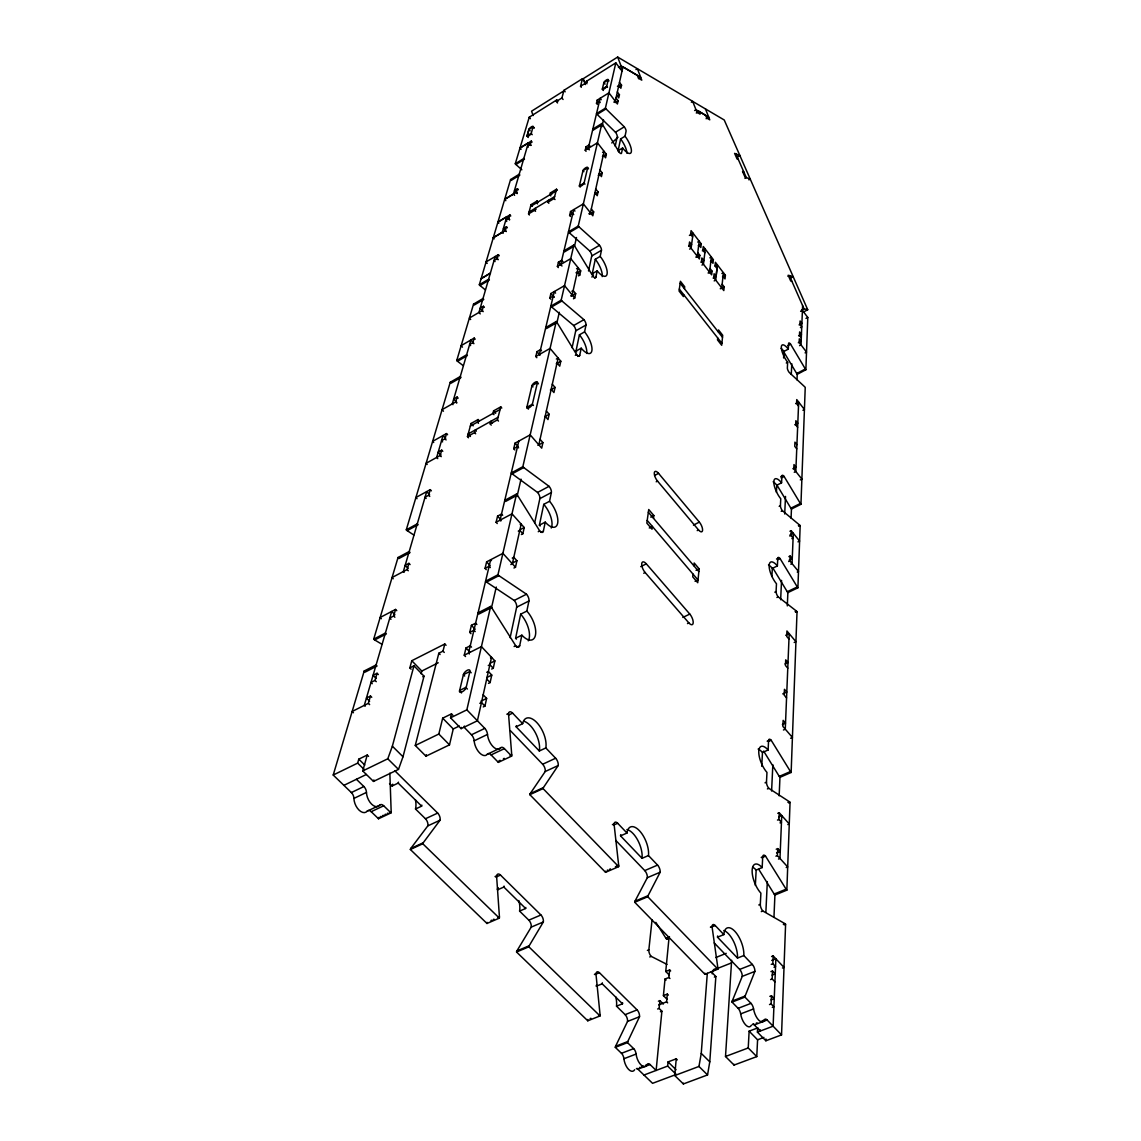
<?xml version="1.0" encoding="UTF-8"?>
<svg xmlns="http://www.w3.org/2000/svg" width="1141" height="1141" viewBox="0 0 1141 1141"><rect width="100%" height="100%" fill="white"/><g stroke="black" fill="none" stroke-linecap="round" stroke-linejoin="round"><path stroke-width="1.5" d="M731.638 960.28L725.505 1056.495L734.062 1065.066L756.768 1056.609L748.239 1047.951L749.124 1031.164L757.624 1027.941L757.41 1032.12L765.868 1040.777L781.542 1034.901L785.593 924.253A5.006 2.068 68.6 0 0 784.837 923.597L762.844 911.003A5.035 2.125 68.4 0 1 760.32 904.342L760.89 893.146A17.372 7.26 68 0 1 752.147 870.184A17.372 7.26 68 0 1 762.174 867.559L762.716 856.805A4.878 2.025 67.7 0 1 765.525 856.121L786.106 889.181A4.864 1.982 68 0 0 786.848 890.151L774.91 895.029A4.849 2.011 68.1 0 1 774.183 894.059L758.779 869.371M786.848 890.151L790.057 802.351A4.621 1.84 66.9 0 0 789.344 801.695L768.834 788.331A4.65 1.868 66.6 0 1 766.481 782.198L766.966 772.414A16.088 6.432 66.3 0 1 758.779 751.277A16.088 6.432 66.3 0 1 768.107 749.994L768.578 740.566A4.535 1.797 66 0 1 771.188 740.252L790.456 771.53A4.507 1.769 66.4 0 0 791.141 772.457L779.959 777.335A4.507 1.783 66.5 0 1 779.274 776.408L763.643 751.092M791.141 772.457L797.031 611.69A4.065 1.483 64.5 0 0 796.389 611.034L778.205 596.886A4.108 1.512 64.2 0 1 776.08 591.566L776.479 583.778A14.205 5.177 64 0 1 769.148 565.437A14.205 5.177 64 0 1 777.378 565.922L777.763 558.391A4.008 1.441 63.8 0 1 780.073 558.562L797.288 586.945A3.993 1.426 64.1 0 0 797.901 587.8L787.875 592.607A3.979 1.441 64.2 0 1 787.261 591.737L773.298 568.76M797.901 587.8L800.169 525.673A3.837 1.326 63.5 0 0 799.57 525.031L782.412 510.712A3.865 1.355 63.3 0 1 780.415 505.748L780.758 498.788A13.392 4.65 63.1 0 1 773.812 481.645A13.392 4.65 63.1 0 1 781.571 482.814L781.913 476.068A3.78 1.298 63 0 1 784.081 476.425L800.369 503.466A3.765 1.284 63.3 0 0 800.953 504.293L791.455 509.029A3.765 1.298 63.3 0 1 790.87 508.201L776.65 484.597M800.953 504.293L805.232 387.398A3.48 1.098 62.2 0 0 804.69 386.785L789.173 372.394A3.494 1.112 62 0 1 787.361 368.001L787.647 362.267A12.137 3.837 61.9 0 1 781.314 347.021A12.137 3.837 61.9 0 1 788.303 349.103L788.588 343.527A3.437 1.07 61.8 0 1 790.556 344.14L805.346 368.985A3.423 1.07 62.1 0 0 805.874 369.755L797.231 374.319A3.409 1.084 62.1 0 1 796.703 373.549L783.767 351.87M805.874 369.755L807.785 317.469L802.423 310.352L800.625 311.322M802.622 305.56L801.011 344.867L799.584 345.637M773.983 916.736L774.981 893.56M779.16 795.819L779.988 776.508M787.304 605.9L787.918 591.566M791.07 518.171L791.512 507.602M796.988 379.896L797.302 372.779M772.314 1007.446L773.898 1006.847L771.102 1003.937L771.459 995.765L769.861 996.378M774.953 981.873L772.172 978.949L772.5 970.991L770.931 971.604M773.983 967.24L775.552 966.627L772.814 963.731L773.142 955.887L771.587 956.515M786.22 867.531L787.689 866.932L777.392 855.593L777.691 848.604L776.222 849.218M780.016 822.889L781.457 822.276L778.932 819.452L779.217 812.734L777.777 813.348M797.259 572.069L798.5 571.47L789.9 560.958L790.114 556.024L788.873 556.637M791.883 538.638L793.095 538.039L790.984 535.429L791.184 530.665L789.957 531.264M765.868 1040.777L765.953 1038.952M760.32 1029.824L760.263 1031.05L754.287 1024.918A5.363 2.339 70.2 0 0 753.017 1024.062M765.882 912.087L767.322 881.594M771.601 791.013L772.842 764.712M780.644 599.738L781.556 580.398M784.694 513.992L785.521 496.421M791.283 374.391L791.797 363.737M756.768 1056.609L757.581 1039.793L749.124 1031.164M755.342 885.416L756.169 870.055A17.343 7.302 68 0 0 752.803 867.288M761.732 766.296L762.473 752.504A16.06 6.461 66.3 0 0 758.137 749.081M771.901 576.49L772.329 568.375A14.191 5.206 64 0 0 768.492 564.923M776.408 492.327L776.793 485.225A13.378 4.678 63.1 0 0 773.156 481.787M783.61 357.989L783.967 351.428A12.123 3.865 61.9 0 0 781.114 348.39M734.062 1065.066L734.105 1064.268M676.242 1074.437L667.67 1066.065L668.055 1061.914L676.228 1058.819L674.759 1075.535L683.373 1083.95L707.548 1074.936L709.773 1061.843L715.863 976.525L711.285 971.818M712.198 973.801L712.697 970.378M707.548 1074.936L698.962 1066.45L701.244 1053.371L707.32 973.259M683.373 1083.95L683.43 1083.166M667.628 1002.868L666.586 1001.827L667.328 994.068L663.406 995.622L667.014 999.245M669.938 978.522L668.911 977.48L669.624 969.921L665.745 971.476L669.311 975.084M668.854 938.401L666.729 939.257L666.872 937.802M658.4 1001.199L659.883 1000.614L659.113 1008.43L661.894 1011.197L656.132 1070.443L650.07 1064.553A5.234 2.524 71.4 0 0 647.061 1064.681A10.454 5.077 71.3 0 1 641.014 1064.938A10.454 5.077 71.3 0 1 636.107 1054.056A5.249 2.567 71.2 0 0 633.669 1048.622L627.493 1042.632A5.234 2.567 71.1 0 1 627.75 1041.562L639.53 1016.731A5.135 2.482 70.5 0 0 637.106 1009.899L599.424 972.702A5.163 2.567 70 0 0 595.944 973.786L594.432 974.4M663.406 995.622L665.018 979.035L668.911 977.48M665.745 971.476L669.139 936.618M693.885 565.751L694.17 562.998L699.133 568.831L697.736 582.709L692.73 576.847L693.015 574.066M717.703 337.921L717.504 339.918L721.697 345.267L722.709 335.283L718.545 329.963L718.331 331.945M722.167 284.266L724.193 286.862L723.808 290.57L713.681 277.463L714.095 273.783L716.12 276.407L713.154 278.076M716.12 276.407L716.99 268.506L714.979 265.896L715.393 262.273L725.391 275.281L725.006 278.917L723.009 276.322M667.029 964.416L651.197 956.372A4.906 2.325 69.4 0 1 648.844 949.84L652.053 919.903M710.03 268.534L712.07 271.159L711.642 274.838L701.415 261.603L701.872 257.966L703.926 260.604L700.945 262.287M704.881 252.76L702.842 250.121L703.298 246.542L713.382 259.663L712.968 263.271L710.957 260.647M697.779 252.646L699.832 255.313L699.376 258.95L689.05 245.6L689.549 241.978L691.603 244.659L688.636 246.356M692.644 236.872L690.605 234.219L691.089 230.653L701.273 243.903L700.816 247.483L698.777 244.83M653.493 518.242L653.85 515.547L648.73 509.514L646.833 523.12L652.01 529.182L652.381 526.429L649.272 528.012M683.659 294.578L683.402 296.546L679.066 291.041L680.421 281.299L684.714 286.776L684.457 288.716M516.531 647.261L519.697 645.692L521.865 635.152A18.513 8.871 63.7 0 0 535.457 635.152A18.513 8.871 63.7 0 0 526.842 611.077L528.939 600.979A5.22 2.467 63.4 0 0 526.5 594.204L498.902 575.663A5.277 2.524 62.8 0 1 497.947 574.793L516.545 494.024A5.02 2.296 61.9 0 1 517.386 495.123L539.736 530.936A4.978 2.253 62.4 0 0 543.358 531.235L545.241 522.122A17.186 7.687 62.3 0 0 557.649 523.305A17.186 7.687 62.3 0 0 549.548 501.284L551.36 492.527A4.849 2.139 62 0 0 549.063 486.323L523.719 467.553A4.906 2.196 61.5 0 1 522.835 466.712L556.266 321.505A4.436 1.783 60.2 0 1 557.008 322.518L576.633 354.566A4.407 1.754 60.6 0 0 579.742 355.307L581.211 348.19A15.232 6.005 60.5 0 0 591.851 350.872A15.232 6.005 60.5 0 0 584.577 331.888L586.003 325.028A4.307 1.683 60.4 0 0 583.935 319.665L561.942 300.982A4.35 1.712 60 0 1 561.187 300.183L573.894 244.973A4.179 1.569 59.6 0 1 574.579 245.928L593.02 276.279A4.15 1.555 60 0 0 595.902 277.177L597.199 270.873A14.377 5.32 60 0 0 607.083 274.082A14.377 5.32 60 0 0 600.195 256.397L601.45 250.307A4.065 1.483 59.8 0 0 599.496 245.315L578.958 226.845A4.108 1.512 59.5 0 1 578.245 226.061L601.863 123.528A3.794 1.269 59 0 1 602.477 124.426L619.021 152.01A3.765 1.255 59.3 0 0 621.545 153.108L622.615 147.988A13.022 4.307 59.3 0 0 631.33 151.867A13.022 4.307 59.3 0 0 625.04 136.221L626.067 131.258A3.694 1.212 59.2 0 0 624.284 126.836L606.028 108.908A3.723 1.227 58.9 0 1 605.4 108.181L615.826 62.855L622.016 71.056M516.417 639.131A18.484 8.914 63.8 0 1 515.589 638.275L520.653 614.2L526.842 611.077M540.135 526.015A17.172 7.73 62.3 0 1 539.379 525.202L543.758 504.351L549.548 501.284M576.633 351.913A15.204 6.047 60.5 0 1 575.977 351.143L579.4 334.826L584.577 331.888M593.491 275.195A14.362 5.348 60 0 1 592.25 273.74L595.288 259.264L600.195 256.397M619.235 152.081A13.007 4.336 59.3 0 1 618.122 150.712L620.604 138.931L625.04 136.221M510.127 637.705L516.645 607.212A5.206 2.496 63.4 0 0 514.22 600.451L486.537 582.067A5.263 2.553 62.8 0 1 485.581 581.211L497.947 574.793M534.73 522.621L539.85 498.646A4.835 2.168 62 0 0 537.568 492.456L512.138 473.829A4.892 2.211 61.5 0 1 511.254 472.987L522.835 466.712M572.097 347.763L575.706 330.861A4.293 1.697 60.3 0 0 573.666 325.527L551.602 306.958A4.336 1.726 59.9 0 1 550.832 306.159L561.187 300.183M588.514 271.002L591.723 255.998A4.065 1.512 59.8 0 0 589.769 251.006L569.174 232.65A4.108 1.526 59.4 0 1 568.46 231.865L578.245 226.061M615.199 146.134L617.224 136.649A3.68 1.227 59.2 0 0 615.455 132.228L597.142 114.414A3.723 1.241 58.9 0 1 596.501 113.672L605.4 108.181M483.285 706.921L484.939 706.122L486.637 698.406L483.156 694.783M488.491 683.373L490.117 682.56L491.771 675.073L488.377 671.493L486.751 672.306M491.643 669.054L493.269 668.255L494.88 660.881L481.416 646.605L464.244 655.219L465.514 656.56M513.963 568.018L515.49 567.234L516.916 560.73L513.792 557.293L512.266 558.077M521.366 534.53L522.863 533.746L524.232 527.527L511.995 513.835L496.093 522.278L497.248 523.548M540.05 439.299L542.916 442.608L541.704 448.142L530.18 434.849L515.062 443.136L513.721 448.698L514.819 449.939M546.354 410.988L549.149 414.254L547.98 419.56L545.17 416.294M552.315 384.203L555.054 387.441L553.927 392.547L551.174 389.309M536.826 357.704L535.814 356.505L550.076 348.419L560.816 361.226L559.732 366.147L557.05 362.938M573.438 298.799L574.722 298.058L575.692 293.636L573.167 290.541L571.883 291.269M578.501 275.88L579.756 275.138L580.698 270.873L570.757 258.608L557.393 266.438L558.32 267.593M591.323 208.931L593.677 211.898L592.821 215.777L583.365 203.854L570.543 211.527L569.616 215.407L570.5 216.533M595.759 189.021L598.069 191.945L597.242 195.696L594.932 192.758M599.981 170.066L602.248 172.961L601.45 176.598L599.168 173.689M586.06 151.325L585.219 150.255L597.428 142.796L606.356 154.292L605.571 157.8L603.347 154.934M616.012 98.026L618.122 100.807L617.409 103.988L608.923 92.849L597.228 100.108L596.472 103.303L597.271 104.344M617.324 91.965L619.449 94.76L618.75 97.898L616.653 95.131M619.477 82.409L621.56 85.161L620.875 88.256L618.779 85.475L617.424 86.317M538.823 444.819L558.134 358.032L556.352 359.044M585.362 84.562L583.179 78.729L617.666 57.05L637.363 68.702L641.784 80.155L638.404 78.173L637.277 75.277L622.943 66.877L615.299 101.207L613.829 102.119M490.459 657.858L491.529 657.33L477.409 720.77L461.135 728.643L450.552 717.803L466.854 709.859L490.673 606.413A5.405 2.653 63.3 0 1 491.586 607.568L515.718 645.749A5.377 2.61 64 0 0 519.697 645.692M464.344 726.061L464.087 727.216L471.475 734.79A5.734 2.995 65.5 0 1 474.171 740.823A11.396 5.919 65.6 0 0 479.577 752.875A11.396 5.919 65.6 0 0 487.278 754.258A5.705 2.952 65.9 0 1 491.101 754.928L504.393 748.639L511.639 756.112L498.346 762.373L491.101 754.928M491.386 608.253L496.264 587.045M517.044 496.478L521.023 479.134M556.936 322.703L559.332 312.277M576.49 237.528L574.565 245.914L564.652 251.776A4.179 1.597 59.6 0 0 563.968 250.82L573.894 244.973M601.949 126.637L603.489 119.919M461.135 728.643L461.42 727.402M465.243 689.321A3.223 1.469 -44.2 0 0 466.113 687.695L469.907 671.45A4.236 1.911 -43.9 0 0 467.311 670.252A4.236 1.911 -43.9 0 0 463.389 674.688L459.538 690.947A3.223 1.469 -44.3 0 0 459.78 692.016L460.821 692.202A5.135 2.339 -44.2 0 0 463.816 690.733L465.243 689.321M608.21 79.856L606.684 86.388L602.334 89.098L603.889 82.566A2.696 0.784 -38.1 0 1 606.313 80.055A2.696 0.784 -38.1 0 1 608.21 79.856L608.994 80.897M518.827 441.068L500.058 520.168L500.828 521.023M539.365 354.494L554.298 291.568L555.581 293.123M446.06 645.293L444.805 643.98L442.993 651.126L438.829 653.237L415.267 745.472L425.95 756.183L449.497 744.859L453.248 728.956L459.295 726.033M450.552 717.803L451.494 713.867L452.82 715.236M464.244 655.219L465.999 647.945L470.249 645.792L471.518 647.132M470.976 633.711L469.721 632.385L471.418 625.311L475.626 623.171L476.867 624.498M486.251 569.687L485.053 568.375L486.622 561.857L502.896 553.356L515.49 567.234M496.093 522.278L497.576 516.131L501.512 514.035L502.668 515.304M535.814 356.505L536.983 351.642L540.52 349.631L541.533 350.829M550.789 299.156L549.834 297.986L550.889 293.537L564.538 285.621L574.722 298.058M557.393 266.438L558.405 262.216L561.729 260.262L563.126 261.988M585.219 150.255L586.06 146.775L589.084 144.921L589.926 145.991M415.267 745.472L438.829 734.034L442.679 718.174L451.494 713.867M425.95 756.183L426.32 754.686M581.325 87.287L580.541 86.274L586.174 82.751L586.56 81.239L615.826 62.855M491.243 425.122L490.188 423.91L497.419 419.888L500.756 406.852L501.798 408.064M548.835 203.283L547.965 202.199L554.141 198.463L556.508 189.221L557.379 190.305M580.541 86.274L582.509 78.658L584.834 81.681M368.557 756.355L367.231 755.042L362.752 770.931L373.492 781.414L398.494 769.391L403.001 756.754L424.024 676.157L413.955 665.802L409.847 667.884L411.102 669.182M490.188 423.91L490.872 421.286L492.456 423.097M500.756 406.852L493.582 410.874L492.912 413.456L493.953 414.654M547.965 202.199L548.45 200.331L549.32 201.415M556.508 189.221L550.376 192.943L549.905 194.783L550.775 195.867M421.1 673.732L421.799 671.051L438.23 662.778M362.752 770.931L387.783 758.794L392.361 746.185L413.955 665.802M409.847 667.884L411.787 660.725L444.805 643.98M468.509 437.773L467.453 436.575L474.599 432.596L475.312 429.957L476.368 431.155M479.177 420.701L478.136 419.517L477.437 422.113L478.478 423.311M529.41 215.007L528.54 213.923L534.658 210.244L535.158 208.361L536.028 209.445M538.024 202.014L537.169 200.944L536.669 202.798L537.525 203.868M467.453 436.575L471.048 423.482L478.136 419.517M528.54 213.923L531.093 204.624L537.169 200.944M373.492 781.414L373.906 779.916M557.521 102.961L556.352 101.463L561.9 97.969L563.996 90.296L582.509 78.658M556.352 101.463L556.765 99.923L557.935 101.435M371.182 811.693L378.512 818.767L391.006 812.891L383.69 805.774L371.182 811.693A5.534 3.195 66.7 0 0 367.174 811.18A11.053 6.404 66.4 0 1 359.073 810.139A11.053 6.404 66.4 0 1 353.924 798.415A5.562 3.238 66.2 0 0 351.357 792.553L333.215 775.039L357.661 763.115L358.787 759.164L367.231 755.042M353.439 712.74L352.155 711.471L368.358 703.341L370.483 696.024L371.752 697.308M372.251 683.701L370.996 682.432L375.004 680.393L377.072 673.276L378.327 674.559M390.992 619.263L389.794 618.023L393.674 615.997L395.57 609.422L396.768 610.677M393.231 578.758L392.062 577.531L407.137 569.53L408.934 563.34L410.09 564.567M426.149 498.432L425.051 497.219L428.659 495.251L430.285 489.632L431.384 490.83M427.176 464.473L426.106 463.303L440.184 455.473L441.724 450.153L442.794 451.337M442.594 441.895L441.538 440.726L445.033 438.772L446.53 433.566L447.586 434.75M443.45 411.202L442.095 409.662L455.701 401.946L457.127 397.025L458.14 398.18M470.591 345.609L469.621 344.482L472.902 342.585L474.214 338.064L475.184 339.191M470.648 319.523L469.393 318.054L482.187 310.552L483.427 306.244L484.369 307.357M495.037 261.574L494.139 260.49L497.234 258.65L498.375 254.685L499.273 255.769M493.311 237.784L505.377 230.511L506.476 226.731L507.346 227.801M506.704 221.497L505.834 220.441L508.829 218.616L509.899 214.922L510.769 215.977M504.75 199.418L516.459 192.259L517.486 188.721L518.342 189.763M528.326 147.118L527.527 146.105L530.351 144.351L531.292 141.099L532.091 142.112M494.196 238.854L493.24 237.699L502.282 232.251L506.832 216.633L509.428 219.799M505.805 200.716L504.664 199.333L513.45 193.97L528.397 142.753L530.551 145.463M534.145 128.063L533.089 126.722L531.235 133.369A2.653 0.77 -38.9 0 1 528.796 135.865A2.653 0.77 -38.9 0 1 527.056 135.979L528.925 129.318A2.639 0.77 -38.9 0 1 531.435 126.851A2.639 0.77 -38.9 0 1 533.175 126.737L533.974 127.735M528.254 137.476L527.056 135.979L529.01 129.347L533.089 126.722M333.215 775.039L364.207 670.994L376.102 664.932A5.249 2.895 63.6 0 1 377.001 666.044L365.12 672.106A5.234 2.91 63.6 0 0 364.207 670.994M381.893 644.251L374.69 639.944A5.106 2.781 63 0 1 373.706 639.131L398.038 557.493L409.205 551.517A4.878 2.51 61.8 0 1 410.033 552.586L398.879 558.548A4.864 2.524 61.8 0 0 398.038 557.493M413.798 535.015L407.18 530.622A4.764 2.41 61.4 0 1 406.282 529.823L450.253 382.249L460.279 376.516A4.336 1.954 59.9 0 1 461.007 377.486L450.995 383.219A4.322 1.982 59.9 0 0 450.253 382.249M463.246 365.676L457.512 361.269A4.236 1.897 59.6 0 1 456.742 360.499L473.544 304.119L483.042 298.514A4.093 1.74 59.3 0 1 483.727 299.441L474.228 305.032A4.079 1.754 59.2 0 0 473.544 304.119M485.367 289.9L480.033 285.521A4.008 1.683 59.1 0 1 479.306 284.765L510.569 179.551L519.212 174.231A3.708 1.412 58.6 0 1 519.825 175.086L511.182 180.406A3.708 1.426 58.5 0 0 510.569 179.551M521.836 169.809L515.917 164.475A3.651 1.369 58.4 0 1 515.276 163.762L529.239 117.209L556.765 99.923M781.542 1034.901L767.151 1020.025A5.377 2.325 70.1 0 0 764.342 1020.054A10.754 4.65 69.9 0 1 758.694 1020.097A10.754 4.65 69.9 0 1 753.573 1008.944A5.391 2.353 69.9 0 0 751.006 1003.353L744.945 997.091A5.377 2.339 69.8 0 1 745.13 996.022L754.914 971.39A5.263 2.282 69.3 0 0 752.318 964.43L743.846 955.545A18.47 8.073 69 0 0 734.733 931.17A18.47 8.073 69 0 0 723.865 934.607L717.504 937.175L737.5 958.069L743.846 955.545M751.277 1025.36A10.711 4.707 70.1 0 1 745.558 1024.803A10.711 4.707 70.1 0 1 740.666 1013.893A5.377 2.382 70.1 0 0 738.127 1008.33L732.037 1002.098A5.348 2.368 70 0 1 732.237 1001.028L742.249 976.368A5.249 2.296 69.4 0 0 739.668 969.422L714.223 942.922M634.667 1069.73A10.426 5.12 71.4 0 1 628.577 1069.388A10.426 5.12 71.4 0 1 623.913 1058.734A5.234 2.582 71.4 0 0 621.474 1053.314L615.299 1047.352A5.22 2.582 71.3 0 1 615.57 1046.283L627.536 1021.437L639.53 1016.731M723.865 934.607L715.207 925.522A5.306 2.353 68.8 0 0 712.013 926.478L717.86 967.839A5.42 2.425 69.4 0 1 717.903 969.151L704.953 974.3L634.71 902.246L647.774 896.74A5.505 2.567 68.5 0 1 648.045 895.699L660.168 872.223A5.377 2.482 68 0 0 657.573 865.092L648.473 855.55A18.884 8.8 67.6 0 0 639.359 830.634A18.884 8.8 67.6 0 0 626.994 833.03L620.547 835.868L642.041 858.317L648.473 855.55M634.71 902.246A5.491 2.596 68.6 0 1 634.966 901.205L647.332 877.686L660.168 872.223M595.944 973.786L600.052 1014.634A5.277 2.639 70.7 0 1 600.023 1015.932L587.786 1020.796L516.531 952.008L528.868 946.816A5.348 2.795 69.7 0 1 529.196 945.761L543.344 921.957A5.234 2.71 69 0 0 540.934 914.982L500.5 875.076A5.277 2.795 68.3 0 0 496.577 875.874L495.051 876.559M516.531 952.008A5.334 2.824 69.8 0 1 516.873 950.966L531.221 927.12L543.344 921.957M626.994 833.03L617.68 823.274A5.434 2.567 67.3 0 0 614.043 823.93L618.679 865.363A5.548 2.653 67.9 0 1 618.664 866.661L605.543 872.323L529.838 794.664L543.073 788.588A5.648 2.81 66.7 0 1 543.416 787.59L558.22 765.511A5.52 2.71 66.2 0 0 555.624 758.223L545.826 747.94A19.397 9.599 65.6 0 0 536.741 722.481A19.397 9.599 65.6 0 0 522.678 723.665L516.146 726.788L539.322 750.992L545.826 747.94M529.838 794.664A5.619 2.838 66.8 0 1 530.18 793.651L545.227 771.516L558.22 765.511M496.577 875.874L499.43 916.836A5.391 2.881 69 0 1 499.344 918.134L486.979 923.468L410.346 849.489L422.798 843.769A5.477 3.052 67.6 0 1 423.225 842.771L440.069 820.194A5.363 2.938 66.9 0 0 437.673 813.077L394.829 770.774M410.346 849.489A5.463 3.081 67.7 0 1 410.76 848.476L427.818 825.87L440.069 820.194M611.747 142.982L618.065 137.162M564.296 90.61L531.563 111.19L533.132 115.541M618.422 67.476L621.018 65.836L640.714 77.36L638.603 78.658M620.105 68.66L622.943 66.877M608.196 79.927L603.874 82.637L605.058 84.106M526.957 135.964L531.15 133.354L532.219 134.695M635.965 69.572L637.363 68.702L692.658 101.321L697.023 112.374L700.061 114.157L698.977 111.39L696.281 113.016M528.397 142.753L519.968 148.002L521.052 149.343M520.039 148.088L531.292 141.099M618.679 86.944L621.56 85.161M596.472 103.303L599.396 101.492L600.195 102.533M616.554 96.543L619.449 94.76M515.276 163.762L523.819 158.485A3.651 1.355 58.5 0 0 524.461 159.198L515.917 164.475M615.199 102.604L618.122 100.807M597.142 114.414L606.028 108.908M601.863 123.528L592.849 129.076A3.78 1.284 59 0 1 593.463 129.96L602.477 124.426M517.486 188.721L514.562 190.504L517.101 193.628M615.455 132.228L624.284 126.836M602.591 152.352L604.117 151.425L590.467 212.796L588.856 213.752M691.346 102.234L692.701 101.406L724.235 119.99L807.728 309.724L802.722 312.434M602.434 156.674L606.356 154.292M498.831 223.194L497.89 222.053L506.832 216.633M497.975 222.153L509.899 214.922M618.122 150.712L622.615 147.988M530.579 206.478L556.038 191.06M694.612 110.52L695.967 109.693L708.732 117.166L706.122 118.721M529.053 212.055L554.626 196.609M506.476 226.731L503.466 228.557L505.648 231.209M598.255 175.372L602.248 172.961M595.374 193.571L598.069 191.945M498.375 254.685L486.009 261.945L487.207 263.386M569.616 215.407L572.825 213.495L573.709 214.622M481.031 278.661L490.345 273.113M481.103 278.746L490.43 273.198M589.569 214.337L593.677 211.898M479.306 284.765L488.676 279.217A4.022 1.669 59.1 0 0 489.403 279.959L480.033 285.521M569.174 232.65L578.958 226.845M737.243 156.973L739.81 155.461L734.604 153.379L737.072 158.984L738.384 159.512M483.427 306.244L480.233 308.127L482.586 310.894M737.2 157.03L739.853 155.476M589.769 251.006L599.496 245.315M591.723 255.998L601.45 250.307M576.547 268.791L578.216 267.807L572.183 294.963L570.899 295.704M576.005 272.813L577.275 272.071L579.756 275.138M576.932 273.07L580.698 270.873M744.959 178.381L746.3 177.597L735.874 153.892M474.214 338.064L461.164 345.637L462.462 347.135M748.867 179.85L750.207 179.066M549.834 297.986L553.242 296.004L554.212 297.173M592.25 273.74L597.199 270.873M591.78 276.992L593.02 276.279M594.646 277.891L595.902 277.177M456.742 360.499L466.612 354.808A4.25 1.883 59.7 0 0 467.382 355.564L457.512 361.269M551.602 306.958L561.942 300.982M571.227 296.204L575.692 293.636M689.406 235.417L693.1 233.292L691.104 248.253L689.606 249.109M556.266 321.505L545.769 327.538A4.421 1.797 60.1 0 1 546.496 328.537L557.008 322.518M697.736 242.077L699.219 241.236L697.294 256.269L695.796 257.11M698.321 245.586L701.273 243.903M702.343 250.835L705.295 249.152L703.455 264.241L701.957 265.083M573.666 325.527L583.935 319.665M696.851 256.996L699.832 255.313M457.127 397.025L453.733 398.951L456.771 402.416M575.706 330.861L586.003 325.028M709.873 257.852L711.356 257.025L709.588 272.171L708.09 273.013M710.444 261.332L713.382 259.663M715.165 266.11L717.375 264.855L715.692 280.073L714.195 280.914M709.089 272.827L712.07 271.159M575.977 351.143L581.211 348.19M556.237 363.808L560.816 361.226M575.321 355.307L576.633 354.566M721.896 273.483L723.38 272.656L721.768 287.931L720.271 288.759M577.76 356.42L579.742 355.307M722.453 276.935L725.391 275.281M446.53 433.566L432.653 441.353L433.694 442.523M470.334 426.078L500.1 409.448M721.226 288.53L724.193 286.862M498.089 417.264L468.181 433.937L470.42 436.475M441.724 450.153L438.215 452.107L440.868 455.059M550.39 390.037L555.054 387.441M788.032 276.364L789.401 275.609L804.006 308.797L807.728 309.724M791.127 277.805L793.18 276.664L788.189 275.266L790.727 281.043L791.997 281.399M544.999 416.551L549.149 414.254M430.285 489.632L415.909 497.519L417.007 498.703M513.721 448.698L517.515 446.616L518.599 447.871M537.882 445.332L542.916 442.608M801.467 310.181L804.006 308.797M406.282 529.823L417.264 523.876A4.778 2.396 61.4 0 0 418.162 524.689L407.18 530.622M512.138 473.829L523.719 467.553M806.002 318.425L807.785 317.469M799.085 324.885L801.895 323.374L800.083 320.978L799.927 324.5L801.766 326.925L800.44 327.638M798.629 335.868L801.453 334.356L799.613 331.931L799.456 335.511L801.296 337.921M787.675 345.68L790.556 344.14M798.315 342.756L801.153 341.245L799.313 338.82L799.171 342.457L806.516 352.113L805.09 352.869M516.545 494.024L504.764 500.343A5.006 2.311 61.9 0 1 505.606 501.441L517.386 495.123M783.967 351.428L788.303 349.103M537.568 492.456L549.063 486.323M408.934 563.34L405.169 565.337L408.064 568.403M786.277 362.995L787.647 362.267M539.85 498.646L551.36 492.527M796.703 373.549L805.346 368.985M520.182 524.632L521.18 524.118L512.352 563.768L510.826 564.567M519.754 529.88L524.232 527.527M518.299 531.107L519.797 530.323L522.863 533.746M539.379 525.202L545.241 522.122M538.252 531.706L539.736 530.936M541.148 532.391L543.358 531.235M395.57 609.422L380.167 617.481L381.365 618.722M654.62 475.455L658.571 473.387L699.347 522.107A6.418 2.482 63.2 0 1 702.571 530.337A6.418 2.482 63.2 0 1 698.534 529.937L697.222 530.608M795.691 403.629L798.671 402.074L795.819 471.49L794.264 472.288M485.053 568.375L489.118 566.264L490.316 567.562M656.203 481.787L657.53 481.088L698.534 529.937M802.936 410.261L804.419 409.491L796.746 399.592L796.575 403.572L798.5 406.053M511.596 563.497L516.916 560.73M373.706 639.131L385.401 633.084A5.12 2.753 63 0 0 386.371 633.897L374.69 639.944M486.537 582.067L498.902 575.663M794.792 424.766L797.801 423.211L795.847 420.715L795.676 424.809L797.63 427.319M650.755 517.13L653.85 515.547M490.673 606.413L478.079 612.845A5.391 2.681 63.4 0 1 478.978 614.001L491.586 607.568M514.22 600.451L526.5 594.204M377.072 673.276L373.064 675.315L376.202 678.481M516.645 607.212L528.939 600.979M469.721 632.385L473.943 630.246L475.198 631.572M792.895 468.709L796.004 467.125L793.979 464.587L793.808 468.951L801.881 479.12L800.312 479.905M780.715 476.667L781.913 476.068M781.114 477.922L784.081 476.425M693.443 525.088L699.347 522.107M776.793 485.225L781.571 482.814M370.483 696.024L366.432 698.064L369.613 701.259M640.729 566.635L646.319 563.839L689.792 614.072A6.832 2.795 64.3 0 1 693.186 622.943A6.832 2.795 64.3 0 1 688.879 622.915L687.481 623.585M422.74 676.798L424.024 676.157M643.738 573.238L645.136 572.525L688.879 622.915M779.203 506.362L780.415 505.748M515.589 638.275L521.865 635.152M781.2 511.311L782.412 510.712M790.87 508.201L800.369 503.466M514.12 646.533L515.718 645.749M490.045 663.292L494.88 660.881M488.277 665.488L489.888 664.69L493.269 668.255M696.053 570.343L699.133 568.831M466.227 687.224L459.652 690.462L461.392 692.273M486.893 677.469L491.771 675.073M798.372 525.63L799.57 525.031M798.971 526.272L800.169 525.673M695.097 581.34L697.978 579.928L647.189 520.382M790.043 534.858L793.295 533.261L792.054 563.597L790.813 564.196M789.757 536.028L790.984 535.429M797.987 541.861L799.613 541.062L791.184 530.665M480.874 701.216L486.637 698.406M479.819 703.327L481.473 702.514L484.939 706.122M776.508 559.004L777.763 558.391M777.563 559.775L780.073 558.562M772.329 568.375L777.378 565.922M789.158 560.16L792.253 558.662L790.114 556.024M788.659 561.557L789.9 560.958M682.846 617.438L689.792 614.072M343.897 785.35L366.304 774.497M506.846 714.237L508.487 713.439A5.591 2.795 65.2 0 1 512.637 713.154L522.678 723.665M508.544 715.107L512.637 713.154M351.357 792.553L363.879 786.534A5.577 3.209 66.1 0 1 366.461 792.41A11.096 6.347 66.3 0 0 371.638 804.177A11.096 6.347 66.3 0 0 379.696 805.246A5.548 3.166 66.6 0 1 383.69 805.774M471.475 734.79L484.797 728.386A5.748 2.967 65.4 0 1 487.507 734.433A11.439 5.862 65.6 0 0 492.941 746.514A11.439 5.862 65.6 0 0 500.599 747.94A5.719 2.924 65.9 0 1 504.393 748.639M774.81 592.179L776.08 591.566M353.924 798.415L366.461 792.41M474.171 740.823L487.507 734.433M787.261 591.737L797.288 586.945M776.921 597.499L778.205 596.886M389.537 783.539L392.076 786.021L398.195 783.097A18.798 10.469 66.4 0 1 398.48 782.155M367.174 811.18L379.696 805.246M487.278 754.258L500.599 747.94M795.12 611.633L796.389 611.034M795.748 612.289L797.031 611.69M380.224 816.756L381.008 816.385M382.563 815.658L383.347 815.287M384.902 814.546L385.687 814.189M387.255 813.447L388.026 813.077M389.594 812.349L391.163 811.608L389.851 773.156M499.273 760.69L500.1 760.305M503.409 758.736L504.236 758.351M510.056 755.613L511.724 754.829L508.487 713.439M785.721 635.28L789.187 633.654L785.279 729.17L783.439 729.998M427.818 825.87A5.348 2.967 67 0 0 425.45 818.753L415.509 809.012L421.628 806.145A18.798 10.469 66.4 0 0 421.828 805.132M794.193 642.511L795.933 641.713L786.933 630.973L786.691 636.393L788.959 639.088M425.45 818.753L437.673 813.077M510.483 730.753L542.66 764.256L555.624 758.223M784.979 663.962L788.003 662.579L785.707 659.855L785.464 665.474L787.775 668.198M410.76 848.476L423.225 842.771M530.18 793.651L543.416 787.59M782.755 693.899L786.791 692.059L784.452 689.321L784.209 695.154L786.548 697.893M782.398 724.535L785.521 723.123L783.14 720.37L782.883 726.418L792.425 737.428L790.599 738.241M767.18 741.194L768.578 740.566M768.392 741.493L771.188 740.252M762.473 752.504L768.107 749.994M612.417 824.643L614.043 823.93M495.936 877.101L500.5 875.076M613.644 825.057L617.68 823.274M497.205 889.139L497.79 889.723L503.851 887.056A18.327 9.627 68.7 0 1 504.065 886.086M779.274 776.408L790.456 771.53M765.04 782.826L766.481 782.198M767.408 788.944L768.834 788.331M490.93 920.516L491.7 920.188M493.24 919.518L494.01 919.175M497.89 917.507L499.43 916.836M607.197 870.312L608.025 869.955M609.651 869.257L610.478 868.9M615.398 866.775L616.211 866.418M617.039 866.062L618.679 865.363M518.827 900.52A18.299 9.67 68.7 0 1 519.583 911.103L525.63 908.493A18.327 9.627 68.7 0 0 525.787 907.466M787.918 802.308L789.344 801.695M788.631 802.964L790.057 802.351M519.583 911.103L528.825 920.159L540.934 914.982M615.726 840.361L644.751 870.583L657.573 865.092M778.847 816.785L781.742 815.544L779.973 858.431L778.504 859.059M777.477 820.079L778.932 819.452M787.818 824.586L789.258 823.973L779.217 812.734M516.873 950.966L529.196 945.761M634.966 901.205L648.045 895.699M761.218 857.433L762.716 856.805M761.803 857.69L765.525 856.121M776.593 852.983L780.273 851.443L777.691 848.604M775.923 856.206L777.392 855.593M756.169 870.055L762.174 867.559M655.847 922.356L665.987 938.344L669.525 936.889M774.183 894.059L786.106 889.181M647.389 950.424L648.844 949.84M758.794 904.97L760.32 904.342M710.415 927.134L712.013 926.478M594.903 974.557L599.424 972.702M711.228 927.148L715.207 925.522M649.742 956.957L651.197 956.372M761.304 911.63L762.844 911.003M602.348 982.829A17.942 8.843 70.3 0 0 602.191 983.813L596.187 986.238A17.914 8.886 70.3 0 1 596.358 985.253M783.311 924.21L784.837 923.597M784.067 924.866L785.593 924.253M715.749 957.541L726.218 953.348M615.769 996.863A17.914 8.886 70.3 0 1 616.511 1006.177L622.501 1003.795A17.942 8.843 70.3 0 0 622.587 1002.754M590.111 1018.585L590.867 1018.271M598.512 1015.248L600.052 1014.634M713.81 969.451L714.623 969.137M716.234 968.481L717.86 967.839M713.681 969.978L715.407 969.294M716.405 968.894L731.324 962.975M714.366 977.124L715.863 976.525M616.511 1006.177L625.125 1014.634L637.106 1009.899M739.668 969.422L752.318 964.43M658.714 1004.936L666.586 1001.827M771.715 960.422L775.866 958.782L773.113 1026.187L757.41 1032.12M657.63 1009.001L659.113 1008.43M771.245 964.359L772.814 963.731M742.249 976.368L754.914 971.39M660.411 1011.767L661.894 1011.197M782.455 968.024L784.01 967.425L773.142 955.887M772.115 975.099L775.252 973.886L772.5 970.991M770.589 979.563L772.172 978.949M615.57 1046.283L627.75 1041.562M732.237 1001.028L745.13 996.022M615.299 1047.352L627.493 1042.632M732.037 1002.098L744.945 997.091M621.474 1053.314L633.669 1048.622M738.127 1008.33L751.006 1003.353M771.088 999.915L774.268 998.689L771.459 995.765M623.913 1058.734L636.107 1054.056M740.666 1013.893L753.573 1008.944M769.505 1004.551L771.102 1003.937M636.393 1068.732L637.163 1068.447M639.445 1067.577L640.201 1067.291M641.727 1066.707L643.253 1066.136M645.535 1065.266L647.061 1064.681M752.261 1024.647L753.873 1024.033M756.283 1023.12L757.082 1022.807M761.917 1020.967L764.342 1020.054M637.035 1068.532A5.22 2.553 71.6 0 1 637.905 1069.174L650.07 1064.553M754.287 1024.918L767.151 1020.025M643.98 1075.036L667.67 1066.065M757.581 1039.793L763.928 1037.397M674.288 1075.179L652.566 1083.322L637.905 1069.174M674.759 1075.535L698.962 1066.45M725.505 1056.495L748.239 1047.951M750.25 179.08L745.044 177.126L742.563 171.492L743.875 171.991M698.977 111.39L705.694 115.327L706.778 118.065L709.773 119.819L705.452 108.88M356.42 779.289L363.879 786.534M422.798 843.769L499.344 918.134M528.868 946.816L600.023 1015.932M357.661 763.115L364.336 769.633M358.787 759.164L364.778 765.026M668.055 1061.914L676.071 1069.759M676.228 1058.819L677.298 1059.875M398.195 783.097L421.628 806.145M503.851 887.056L525.63 908.493M602.191 983.813L622.501 1003.795M387.783 758.794L398.494 769.391M392.361 746.185L403.001 756.754M701.244 1053.371L709.773 1061.843M365.149 706.236L364.293 705.38L391.705 611.448L394.9 614.771M659.883 1000.614L663.335 1004.066M368.358 703.341L369.641 704.625M667.328 994.068L668.355 995.109M665.018 979.035L666.044 980.062M375.004 680.393L376.273 681.676M438.829 734.034L449.497 744.859M669.624 969.921L670.651 970.948M442.679 718.174L453.248 728.956M757.624 1027.941L758.679 1029.025M411.787 660.725L421.799 671.051M466.854 709.859L484.797 728.386M543.073 788.588L618.664 866.661M647.774 896.74L717.903 969.151M459.538 690.947L461.492 692.972M466.113 687.695L467.411 689.05M393.674 615.997L394.872 617.252M442.993 651.126L444.263 652.438M464.687 676.028L463.403 674.688L469.907 671.45L471.204 672.791M438.829 653.237L440.084 654.549M486.679 678.952L490.117 682.56M465.999 647.945L469.778 651.939M469.379 653.964L468.523 653.066L490.673 559.732L491.471 560.602M404.128 572.354L403.358 571.541L426.691 491.6L429.601 494.795M407.137 569.53L408.293 570.771M471.418 625.311L475.141 629.276M428.659 495.251L429.758 496.449M486.622 561.857L490.174 565.736M437.73 458.611L436.661 457.427L443.05 435.52L445.675 438.444M497.576 516.131L501.013 519.954M440.184 455.473L441.253 456.657M445.033 438.772L446.074 439.941M455.701 401.946L456.714 403.101M471.048 423.482L473.144 425.864M452.963 404.656L452.292 403.885L470.948 339.975L473.515 342.97M474.599 432.596L475.654 433.794M497.419 419.888L498.474 421.1M515.062 443.136L518.314 446.858M493.582 410.874L495.679 413.27M472.902 342.585L473.872 343.712M528.426 409.148L526.842 407.308L531.963 385.687A3.452 1.312 -40.3 0 1 535.143 382.249A3.452 1.312 -40.3 0 1 537.425 382.62L538.466 383.847M533.432 405.469L532.376 404.228L537.425 382.62L531.963 385.687L533.004 386.899M482.187 310.552L483.128 311.65M480.233 313.903L478.978 312.42L495.223 256.44L497.604 259.321M648.33 512.223L698.82 571.598M536.983 351.642L539.993 355.236M497.234 258.65L498.132 259.734M502.282 232.251L503.152 233.306M550.889 293.537L553.77 297.031M505.377 230.511L506.262 231.58M508.829 218.616L509.699 219.685M561.971 266.024L560.716 264.484L573.738 209.616L574.936 211.099M558.405 262.216L560.73 265.083M531.093 204.624L532.391 206.236M534.658 210.244L535.528 211.313M516.459 192.259L517.315 193.3M513.45 193.97L514.591 195.353M550.376 192.943L551.673 194.555M554.141 198.463L555.011 199.561M570.543 211.527L572.326 213.752M530.351 144.351L531.15 145.378M580.241 186.996L579.371 185.883L582.994 170.594A2.91 0.927 -38.6 0 1 585.647 167.827A2.91 0.927 -38.6 0 1 587.658 167.77L588.514 168.868M529.01 129.347L530.194 130.844M796.746 448.884L794.764 446.359L794.935 442.137L796.917 444.662M584.962 184.143L584.092 183.045L587.658 167.77L582.994 170.594L583.864 171.678M529.239 117.209L530.408 118.693M679.323 289.087L721.882 343.27M680.136 283.253L722.481 337.28M589.384 149.828L588.271 148.387L600.152 98.297L601.221 99.695M586.06 146.775L588.143 149.457M563.996 90.296L565.166 91.793M561.9 97.969L563.069 99.481M586.56 81.239L587.33 82.252M586.174 82.751L586.945 83.764M597.228 100.108L598.84 102.191M603.389 90.481L602.348 89.041A2.71 0.799 -38.2 0 0 604.245 88.855A2.71 0.799 -38.2 0 0 606.698 86.331L607.483 87.358M617.666 57.05L621.018 65.836M392.076 786.021A18.769 10.511 66.4 0 1 392.718 784.195M415.41 799.713A18.769 10.511 66.4 0 1 415.509 809.012M487.079 922.356A5.377 2.91 69.1 0 1 486.979 923.468M497.79 889.723A18.299 9.67 68.7 0 1 498.289 887.841M528.825 920.159A5.22 2.724 69.2 0 1 531.221 927.12M587.815 1019.483A5.263 2.667 70.8 0 1 587.786 1020.796M625.125 1014.634A5.12 2.51 70.7 0 1 627.536 1021.437M378.669 817.484A5.505 3.166 66.7 0 1 378.512 818.767M391.163 811.608A5.534 3.138 66.6 0 1 391.006 812.891M666.729 939.257A4.735 2.196 69.1 0 1 665.987 938.344M511.724 754.829A5.691 2.895 65.9 0 1 511.639 756.112M542.66 764.256A5.505 2.738 66.2 0 1 545.227 771.516M605.571 871.196A5.534 2.681 68.1 0 1 605.543 872.323M644.751 870.583A5.363 2.51 68.1 0 1 647.332 877.686M704.924 973.159A5.405 2.453 69.5 0 1 704.953 974.3M498.446 761.332A5.676 2.924 65.9 0 1 498.346 762.373M717.504 937.175A18.441 8.115 69.1 0 1 717.632 935.962M723.793 930.514A18.441 8.115 69.1 0 1 737.5 958.069M516.146 726.788A19.354 9.641 65.7 0 1 516.431 725.633M523.605 721.141A19.354 9.641 65.7 0 1 535.486 732.936A19.354 9.641 65.7 0 1 539.322 750.992M620.547 835.868A18.855 8.843 67.7 0 1 620.747 834.67M626.88 829.55A18.855 8.843 67.7 0 1 637.876 840.432A18.855 8.843 67.7 0 1 642.041 858.317M620.604 138.931A13.007 4.336 59.3 0 1 626.951 153.293M520.653 614.2A18.484 8.914 63.8 0 1 528.269 640.828M543.758 504.351A17.172 7.73 62.3 0 1 551.274 527.998M657.53 481.088A6.504 2.567 62.5 0 1 654.306 472.773A6.504 2.567 62.5 0 1 658.571 473.387M645.136 572.525A6.932 2.895 63.5 0 1 641.727 563.568A6.932 2.895 63.5 0 1 646.319 563.839M579.4 334.826A15.204 6.047 60.5 0 1 586.716 353.439M595.288 259.264A14.362 5.348 60 0 1 602.22 276.607M584.092 183.045L579.371 185.883A2.952 0.956 -38.7 0 0 581.397 185.869A2.952 0.956 -38.7 0 0 584.092 183.045M532.376 404.228L526.842 407.308A3.509 1.355 -40.6 0 0 529.139 407.751A3.509 1.355 -40.6 0 0 532.376 404.228"/></g></svg>
